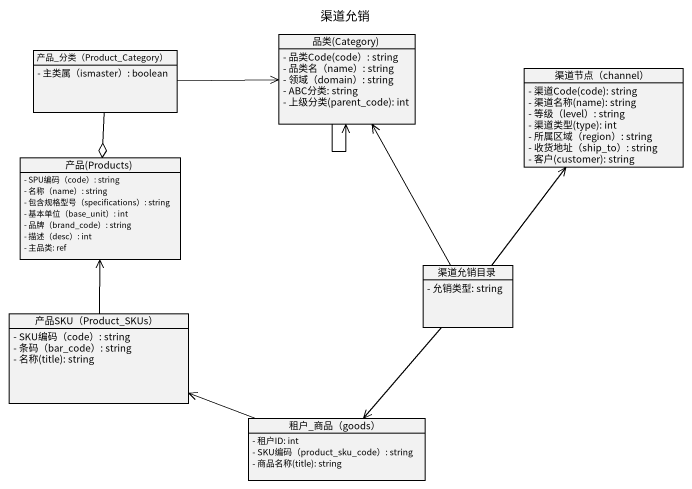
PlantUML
@startuml
title 渠道允销
hide circle
hide empty members
skinparam classAttributeIconSize 0
class "产品_分类（Product_Category）" as 产品_分类_Product_Category {
  - 主类属（ismaster）: boolean
}
class "品类(Category)" as 品类_Category {
  {field} - 品类Code(code）: string
  - 品类名（name）: string
  - 领域（domain）: string
  - ABC分类: string
  {field} - 上级分类(parent_code): int
}
class "渠道节点（channel）" as 渠道节点_channel {
  {field} - 渠道Code(code): string
  {field} - 渠道名称(name): string
  - 等级（level）: string
  {field} - 渠道类型(type): int
  - 所属区域（region）: string
  - 收货地址（ship_to）: string
  {field} - 客户(customer): string
}
class "产品(Products)" as 产品_Products {
  - SPU编码（code）: string
  - 名称（name）: string
  - 包含规格型号（specifications）: string
  - 基本单位（base_unit）: int
  - 品牌（brand_code）: string
  - 描述（desc）: int
  - 主品类: ref
}
class 渠道允销目录 {
  - 允销类型: string
}
class "产品SKU（Product_SKUs）" as 产品SKU_Product_SKUs {
  - SKU编码（code）: string
  - 条码（bar_code）: string
  {field} - 名称(title): string
}
class "租户_商品（goods）" as 租户_商品_goods {
  - 租户ID: int
  - SKU编码（product_sku_code）: string
  {field} - 商品名称(title): string
}
产品_分类_Product_Category -right-> 品类_Category
产品_分类_Product_Category --o 产品_Products
品类_Category --> 品类_Category
渠道允销目录 -up-> 品类_Category
渠道允销目录 -up-> 渠道节点_channel
渠道允销目录 --> 租户_商品_goods
产品SKU_Product_SKUs -up-> 产品_Products
租户_商品_goods -left-> 产品SKU_Product_SKUs
@enduml
